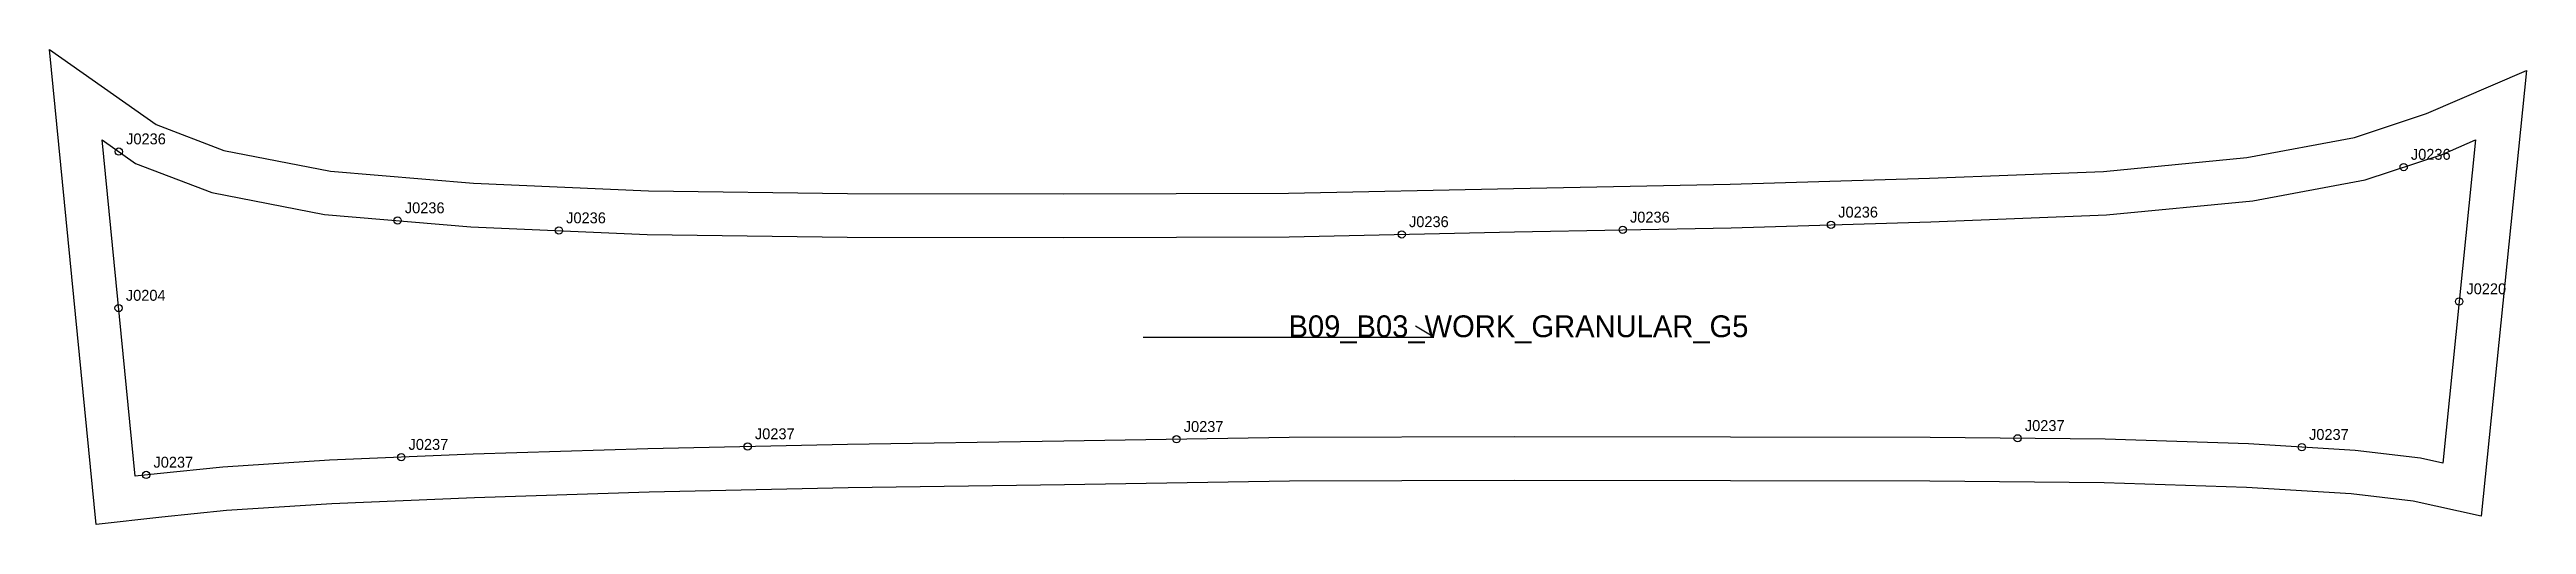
# Model space of a CAD drawing. Header units: millimetres. Extents: x -14 to 668, y -106 to 25.
import ezdxf

# ---------------------------------------------------------------- set-up
doc = ezdxf.new("R2010")
doc.units = ezdxf.units.MM
for name, color, linetype in [('CUT', 1, 'Continuous'), ('GRAIN', 3, 'Continuous'), ('LABEL', 7, 'Continuous'), ('NOTCH', 2, 'Continuous'), ('SEW', 5, 'Continuous')]:
    doc.layers.add(name, color=color, linetype=linetype)

msp = doc.modelspace()

# ---------------------------------------------------------------- linework, layer by layer
at = {"layer": 'CUT'}
msp.add_lwpolyline([(-14.49, 24.85), (14.88, 4.21), (33.53, -2.91), (62.87, -8.59), (102.24, -11.91), (150.4, -14.01), (205.24, -14.73), (264.81, -14.86), (326.69, -14.68), (388.63, -13.34), (448.25, -12.18), (503.17, -10.57), (551.12, -8.68), (590.55, -4.87), (620.18, 0.67), (640.06, 7.25), (667.57, 19.1), (655.07, -103.59), (636.36, -99.45), (619.28, -97.4), (590.47, -95.66), (551.27, -94.33), (503.31, -93.91), (448.41, -93.82), (388.83, -93.72), (326.94, -93.88), (265.02, -94.88), (205.44, -95.78), (150.59, -96.98), (102.56, -98.46), (63.25, -100.12), (34.25, -101.99), (16.46, -103.79), (-1.69, -105.82), (-14.49, 24.85)], close=True, dxfattribs=at)
at = {"layer": 'GRAIN'}
for p, q in [((286.67, -54.29), (366.67, -54.29)), ((366.67, -54.29), (361.67, -51.29))]:
    msp.add_line(p, q, dxfattribs=at)
at = {"layer": 'NOTCH'}
for centre in [(4.6, -3.23), (633.75, -7.48), (81.35, -22.19), (125.77, -24.95), (357.86, -26.01), (418.71, -24.76), (476.06, -23.37), (4.53, -46.27), (649.03, -44.48), (295.83, -82.38), (527.45, -82.12), (82.37, -87.3), (177.75, -84.38), (605.7, -84.56), (12.13, -92.2)]:
    msp.add_circle(centre, 1, dxfattribs=at)
at = {"layer": 'SEW'}
msp.add_lwpolyline([(0, 0), (9.2, -6.47), (30.23, -14.49), (61.22, -20.49), (101.48, -23.89), (150.06, -26.01), (205.15, -26.73), (264.81, -26.86), (326.84, -26.68), (388.87, -25.34), (448.54, -24.17), (503.58, -22.56), (551.93, -20.66), (592.23, -16.77), (623.18, -10.97), (644.32, -3.98), (653.56, 0), (644.5, -88.96), (638.38, -87.61), (620.36, -85.44), (591.03, -83.67), (551.52, -82.34), (503.37, -81.91), (448.43, -81.82), (388.82, -81.72), (326.83, -81.89), (264.83, -82.88), (205.22, -83.79), (150.28, -84.98), (102.12, -86.46), (62.61, -88.14), (33.26, -90.03), (15.19, -91.86), (9.07, -92.54)], close=True, dxfattribs=at)

# ---------------------------------------------------------------- texts
at = {"layer": 'LABEL'}
for s, height, p in [('J0236', 3, (6.6, -1.23)), ('J0236', 3, (635.75, -5.48)), ('J0236', 3, (83.35, -20.19)), ('J0236', 3, (127.77, -22.95)), ('J0236', 3, (420.71, -22.76)), ('J0236', 3, (478.06, -21.37)), ('J0236', 3, (359.86, -24.01)), ('J0220', 3, (651.03, -42.48)), ('J0204', 3, (6.53, -44.27)), ('B09_B03_WORK_GRANULAR_G5', 6, (326.67, -54.29)), ('J0237', 3, (179.75, -82.38)), ('J0237', 3, (297.83, -80.38)), ('J0237', 3, (529.45, -80.12)), ('J0237', 3, (607.7, -82.56)), ('J0237', 3, (14.13, -90.2)), ('J0237', 3, (84.37, -85.3))]:
    msp.add_text(s, height=height, dxfattribs=at).set_placement(p)

doc.saveas('drawing.dxf')
